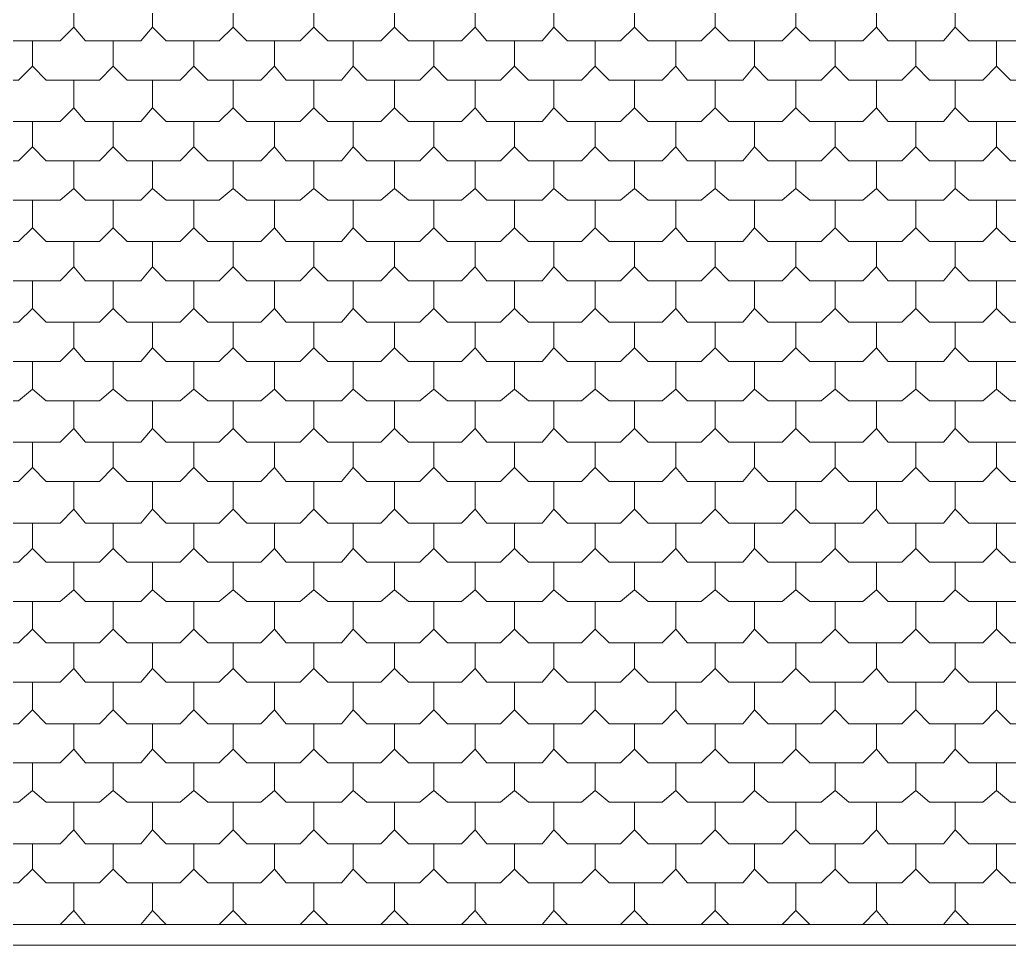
# Model space of a CAD drawing. Header units: millimetres. Extents: x 0 to 80.9, y 0 to 43.9.
# Drawn here: x 20.83 to 26.33, y 12.25 to 17.39 of the extents above; entities that cross this region are included whole.
import ezdxf

# ---------------------------------------------------------------- set-up
doc = ezdxf.new("R2010")
doc.units = ezdxf.units.MM
doc.layers.add('PDF_014408$BL-ROOF', color=7, linetype='Continuous')

msp = doc.modelspace()

# ---------------------------------------------------------------- linework, layer by layer
at = {"layer": 'PDF_014408$BL-ROOF', "lineweight": 9}
for points in [[(53.4814, 12.2452), (8.9627, 12.2452), (8.9627, 31.4016), (75.5228, 31.4016), (75.5228, 12.2452), (66.5345, 12.2452)], [(20.6822, 17.3485), (20.7592, 17.2715), (21.0541, 17.2715), (21.131, 17.3485), (21.131, 17.5023)], [(21.131, 17.3485), (21.1951, 17.2715), (21.5028, 17.2715), (21.567, 17.3485), (21.567, 17.5023)], [(21.567, 17.3485), (21.6439, 17.2715), (21.9388, 17.2715), (22.0157, 17.3485), (22.0157, 17.5023)], [(22.0157, 17.3485), (22.0927, 17.2715), (22.3876, 17.2715), (22.4645, 17.3485), (22.4645, 17.5023)], [(22.4645, 17.3485), (22.5414, 17.2715), (22.8364, 17.2715), (22.9133, 17.3485), (22.9133, 17.5023)], [(22.9133, 17.3485), (22.9902, 17.2715), (23.2851, 17.2715), (23.3621, 17.3485), (23.3621, 17.5023)], [(23.3621, 17.3485), (23.4262, 17.2715), (23.7339, 17.2715), (23.798, 17.3485), (23.798, 17.5023)], [(23.798, 17.3485), (23.875, 17.2715), (24.1699, 17.2715), (24.2468, 17.3485), (24.2468, 17.5023)], [(24.2468, 17.3485), (24.3237, 17.2715), (24.6186, 17.2715), (24.6956, 17.3485), (24.6956, 17.5023)], [(24.6956, 17.3485), (24.7725, 17.2715), (25.0674, 17.2715), (25.1444, 17.3485), (25.1444, 17.5023)], [(25.1444, 17.3485), (25.2213, 17.2715), (25.5162, 17.2715), (25.5931, 17.3485), (25.5931, 17.5023)], [(25.5931, 17.3485), (25.6572, 17.2715), (25.965, 17.2715), (26.0291, 17.3485), (26.0291, 17.5023)], [(26.0291, 17.3485), (26.106, 17.2715), (26.4009, 17.2715), (26.4779, 17.3485), (26.4779, 17.5023)], [(20.4514, 17.1305), (20.5284, 17.0535), (20.8233, 17.0535), (20.9002, 17.1305), (20.9002, 17.2715)], [(20.9002, 17.1305), (20.9771, 17.0535), (21.272, 17.0535), (21.349, 17.1305), (21.349, 17.2715)], [(21.349, 17.1305), (21.4259, 17.0535), (21.7208, 17.0535), (21.7978, 17.1305), (21.7978, 17.2715)], [(21.7978, 17.1305), (21.8747, 17.0535), (22.1696, 17.0535), (22.2465, 17.1305), (22.2465, 17.2715)], [(22.2465, 17.1305), (22.3106, 17.0535), (22.6184, 17.0535), (22.6825, 17.1305), (22.6825, 17.2715)], [(22.6825, 17.1305), (22.7594, 17.0535), (23.0543, 17.0535), (23.1313, 17.1305), (23.1313, 17.2715)], [(23.1313, 17.1305), (23.2082, 17.0535), (23.5031, 17.0535), (23.58, 17.1305), (23.58, 17.2715)], [(23.58, 17.1305), (23.657, 17.0535), (23.9519, 17.0535), (24.0288, 17.1305), (24.0288, 17.2715)], [(24.0288, 17.1305), (24.1058, 17.0535), (24.4007, 17.0535), (24.4776, 17.1305), (24.4776, 17.2715)], [(24.4776, 17.1305), (24.5417, 17.0535), (24.8494, 17.0535), (24.9136, 17.1305), (24.9136, 17.2715)], [(24.9136, 17.1305), (24.9905, 17.0535), (25.2854, 17.0535), (25.3623, 17.1305), (25.3623, 17.2715)], [(25.3623, 17.1305), (25.4393, 17.0535), (25.7342, 17.0535), (25.8111, 17.1305), (25.8111, 17.2715)], [(25.8111, 17.1305), (25.888, 17.0535), (26.183, 17.0535), (26.2599, 17.1305), (26.2599, 17.2715)], [(26.2599, 17.1305), (26.3368, 17.0535), (26.6317, 17.0535), (26.7087, 17.1305), (26.7087, 17.2715)], [(20.6822, 16.8997), (20.7592, 16.8227), (21.0541, 16.8227), (21.131, 16.8997), (21.131, 17.0535)], [(21.131, 16.8997), (21.1951, 16.8227), (21.5028, 16.8227), (21.567, 16.8997), (21.567, 17.0535)], [(21.567, 16.8997), (21.6439, 16.8227), (21.9388, 16.8227), (22.0157, 16.8997), (22.0157, 17.0535)], [(22.0157, 16.8997), (22.0927, 16.8227), (22.3876, 16.8227), (22.4645, 16.8997), (22.4645, 17.0535)], [(22.4645, 16.8997), (22.5414, 16.8227), (22.8364, 16.8227), (22.9133, 16.8997), (22.9133, 17.0535)], [(22.9133, 16.8997), (22.9902, 16.8227), (23.2851, 16.8227), (23.3621, 16.8997), (23.3621, 17.0535)], [(23.3621, 16.8997), (23.4262, 16.8227), (23.7339, 16.8227), (23.798, 16.8997), (23.798, 17.0535)], [(23.798, 16.8997), (23.875, 16.8227), (24.1699, 16.8227), (24.2468, 16.8997), (24.2468, 17.0535)], [(24.2468, 16.8997), (24.3237, 16.8227), (24.6186, 16.8227), (24.6956, 16.8997), (24.6956, 17.0535)], [(24.6956, 16.8997), (24.7725, 16.8227), (25.0674, 16.8227), (25.1444, 16.8997), (25.1444, 17.0535)], [(25.1444, 16.8997), (25.2213, 16.8227), (25.5162, 16.8227), (25.5931, 16.8997), (25.5931, 17.0535)], [(25.5931, 16.8997), (25.6572, 16.8227), (25.965, 16.8227), (26.0291, 16.8997), (26.0291, 17.0535)], [(26.0291, 16.8997), (26.106, 16.8227), (26.4009, 16.8227), (26.4779, 16.8997), (26.4779, 17.0535)], [(20.4514, 16.6817), (20.5284, 16.6048), (20.8233, 16.6048), (20.9002, 16.6817), (20.9002, 16.8227)], [(20.9002, 16.6817), (20.9771, 16.6048), (21.272, 16.6048), (21.349, 16.6817), (21.349, 16.8227)], [(21.349, 16.6817), (21.4259, 16.6048), (21.7208, 16.6048), (21.7978, 16.6817), (21.7978, 16.8227)], [(21.7978, 16.6817), (21.8747, 16.6048), (22.1696, 16.6048), (22.2465, 16.6817), (22.2465, 16.8227)], [(22.2465, 16.6817), (22.3106, 16.6048), (22.6184, 16.6048), (22.6825, 16.6817), (22.6825, 16.8227)], [(22.6825, 16.6817), (22.7594, 16.6048), (23.0543, 16.6048), (23.1313, 16.6817), (23.1313, 16.8227)], [(23.1313, 16.6817), (23.2082, 16.6048), (23.5031, 16.6048), (23.58, 16.6817), (23.58, 16.8227)], [(23.58, 16.6817), (23.657, 16.6048), (23.9519, 16.6048), (24.0288, 16.6817), (24.0288, 16.8227)], [(24.0288, 16.6817), (24.1058, 16.6048), (24.4007, 16.6048), (24.4776, 16.6817), (24.4776, 16.8227)], [(24.4776, 16.6817), (24.5417, 16.6048), (24.8494, 16.6048), (24.9136, 16.6817), (24.9136, 16.8227)], [(24.9136, 16.6817), (24.9905, 16.6048), (25.2854, 16.6048), (25.3623, 16.6817), (25.3623, 16.8227)], [(25.3623, 16.6817), (25.4393, 16.6048), (25.7342, 16.6048), (25.8111, 16.6817), (25.8111, 16.8227)], [(25.8111, 16.6817), (25.888, 16.6048), (26.183, 16.6048), (26.2599, 16.6817), (26.2599, 16.8227)], [(26.2599, 16.6817), (26.3368, 16.6048), (26.6317, 16.6048), (26.7087, 16.6817), (26.7087, 16.8227)], [(20.6822, 16.4509), (20.7592, 16.3868), (21.0541, 16.3868), (21.131, 16.4509), (21.131, 16.6048)], [(21.131, 16.4509), (21.1951, 16.3868), (21.5028, 16.3868), (21.567, 16.4509), (21.567, 16.6048)], [(21.567, 16.4509), (21.6439, 16.3868), (21.9388, 16.3868), (22.0157, 16.4509), (22.0157, 16.6048)], [(22.0157, 16.4509), (22.0927, 16.3868), (22.3876, 16.3868), (22.4645, 16.4509), (22.4645, 16.6048)], [(22.4645, 16.4509), (22.5414, 16.3868), (22.8364, 16.3868), (22.9133, 16.4509), (22.9133, 16.6048)], [(22.9133, 16.4509), (22.9902, 16.3868), (23.2851, 16.3868), (23.3621, 16.4509), (23.3621, 16.6048)], [(23.3621, 16.4509), (23.4262, 16.3868), (23.7339, 16.3868), (23.798, 16.4509), (23.798, 16.6048)], [(23.798, 16.4509), (23.875, 16.3868), (24.1699, 16.3868), (24.2468, 16.4509), (24.2468, 16.6048)], [(24.2468, 16.4509), (24.3237, 16.3868), (24.6186, 16.3868), (24.6956, 16.4509), (24.6956, 16.6048)], [(24.6956, 16.4509), (24.7725, 16.3868), (25.0674, 16.3868), (25.1444, 16.4509), (25.1444, 16.6048)], [(25.1444, 16.4509), (25.2213, 16.3868), (25.5162, 16.3868), (25.5931, 16.4509), (25.5931, 16.6048)], [(25.5931, 16.4509), (25.6572, 16.3868), (25.965, 16.3868), (26.0291, 16.4509), (26.0291, 16.6048)], [(26.0291, 16.4509), (26.106, 16.3868), (26.4009, 16.3868), (26.4779, 16.4509), (26.4779, 16.6048)], [(20.4514, 16.2329), (20.5284, 16.156), (20.8233, 16.156), (20.9002, 16.2329), (20.9002, 16.3868)], [(20.9002, 16.2329), (20.9771, 16.156), (21.272, 16.156), (21.349, 16.2329), (21.349, 16.3868)], [(21.349, 16.2329), (21.4259, 16.156), (21.7208, 16.156), (21.7978, 16.2329), (21.7978, 16.3868)], [(21.7978, 16.2329), (21.8747, 16.156), (22.1696, 16.156), (22.2465, 16.2329), (22.2465, 16.3868)], [(22.2465, 16.2329), (22.3106, 16.156), (22.6184, 16.156), (22.6825, 16.2329), (22.6825, 16.3868)], [(22.6825, 16.2329), (22.7594, 16.156), (23.0543, 16.156), (23.1313, 16.2329), (23.1313, 16.3868)], [(23.1313, 16.2329), (23.2082, 16.156), (23.5031, 16.156), (23.58, 16.2329), (23.58, 16.3868)], [(23.58, 16.2329), (23.657, 16.156), (23.9519, 16.156), (24.0288, 16.2329), (24.0288, 16.3868)], [(24.0288, 16.2329), (24.1058, 16.156), (24.4007, 16.156), (24.4776, 16.2329), (24.4776, 16.3868)], [(24.4776, 16.2329), (24.5417, 16.156), (24.8494, 16.156), (24.9136, 16.2329), (24.9136, 16.3868)], [(24.9136, 16.2329), (24.9905, 16.156), (25.2854, 16.156), (25.3623, 16.2329), (25.3623, 16.3868)], [(25.3623, 16.2329), (25.4393, 16.156), (25.7342, 16.156), (25.8111, 16.2329), (25.8111, 16.3868)], [(25.8111, 16.2329), (25.888, 16.156), (26.183, 16.156), (26.2599, 16.2329), (26.2599, 16.3868)], [(26.2599, 16.2329), (26.3368, 16.156), (26.6317, 16.156), (26.7087, 16.2329), (26.7087, 16.3868)], [(20.6822, 16.0149), (20.7592, 15.938), (21.0541, 15.938), (21.131, 16.0149), (21.131, 16.156)], [(21.131, 16.0149), (21.1951, 15.938), (21.5028, 15.938), (21.567, 16.0149), (21.567, 16.156)], [(21.567, 16.0149), (21.6439, 15.938), (21.9388, 15.938), (22.0157, 16.0149), (22.0157, 16.156)], [(22.0157, 16.0149), (22.0927, 15.938), (22.3876, 15.938), (22.4645, 16.0149), (22.4645, 16.156)], [(22.4645, 16.0149), (22.5414, 15.938), (22.8364, 15.938), (22.9133, 16.0149), (22.9133, 16.156)], [(22.9133, 16.0149), (22.9902, 15.938), (23.2851, 15.938), (23.3621, 16.0149), (23.3621, 16.156)], [(23.3621, 16.0149), (23.4262, 15.938), (23.7339, 15.938), (23.798, 16.0149), (23.798, 16.156)], [(23.798, 16.0149), (23.875, 15.938), (24.1699, 15.938), (24.2468, 16.0149), (24.2468, 16.156)], [(24.2468, 16.0149), (24.3237, 15.938), (24.6186, 15.938), (24.6956, 16.0149), (24.6956, 16.156)], [(24.6956, 16.0149), (24.7725, 15.938), (25.0674, 15.938), (25.1444, 16.0149), (25.1444, 16.156)], [(25.1444, 16.0149), (25.2213, 15.938), (25.5162, 15.938), (25.5931, 16.0149), (25.5931, 16.156)], [(25.5931, 16.0149), (25.6572, 15.938), (25.965, 15.938), (26.0291, 16.0149), (26.0291, 16.156)], [(26.0291, 16.0149), (26.106, 15.938), (26.4009, 15.938), (26.4779, 16.0149), (26.4779, 16.156)], [(20.4514, 15.7841), (20.5284, 15.7072), (20.8233, 15.7072), (20.9002, 15.7841), (20.9002, 15.938)], [(20.9002, 15.7841), (20.9771, 15.7072), (21.272, 15.7072), (21.349, 15.7841), (21.349, 15.938)], [(21.349, 15.7841), (21.4259, 15.7072), (21.7208, 15.7072), (21.7978, 15.7841), (21.7978, 15.938)], [(21.7978, 15.7841), (21.8747, 15.7072), (22.1696, 15.7072), (22.2465, 15.7841), (22.2465, 15.938)], [(22.2465, 15.7841), (22.3106, 15.7072), (22.6184, 15.7072), (22.6825, 15.7841), (22.6825, 15.938)], [(22.6825, 15.7841), (22.7594, 15.7072), (23.0543, 15.7072), (23.1313, 15.7841), (23.1313, 15.938)], [(23.1313, 15.7841), (23.2082, 15.7072), (23.5031, 15.7072), (23.58, 15.7841), (23.58, 15.938)], [(23.58, 15.7841), (23.657, 15.7072), (23.9519, 15.7072), (24.0288, 15.7841), (24.0288, 15.938)], [(24.0288, 15.7841), (24.1058, 15.7072), (24.4007, 15.7072), (24.4776, 15.7841), (24.4776, 15.938)], [(24.4776, 15.7841), (24.5417, 15.7072), (24.8494, 15.7072), (24.9136, 15.7841), (24.9136, 15.938)], [(24.9136, 15.7841), (24.9905, 15.7072), (25.2854, 15.7072), (25.3623, 15.7841), (25.3623, 15.938)], [(25.3623, 15.7841), (25.4393, 15.7072), (25.7342, 15.7072), (25.8111, 15.7841), (25.8111, 15.938)], [(25.8111, 15.7841), (25.888, 15.7072), (26.183, 15.7072), (26.2599, 15.7841), (26.2599, 15.938)], [(26.2599, 15.7841), (26.3368, 15.7072), (26.6317, 15.7072), (26.7087, 15.7841), (26.7087, 15.938)], [(20.6822, 15.5662), (20.7592, 15.4892), (21.0541, 15.4892), (21.131, 15.5662), (21.131, 15.7072)], [(21.131, 15.5662), (21.1951, 15.4892), (21.5028, 15.4892), (21.567, 15.5662), (21.567, 15.7072)], [(21.567, 15.5662), (21.6439, 15.4892), (21.9388, 15.4892), (22.0157, 15.5662), (22.0157, 15.7072)], [(22.0157, 15.5662), (22.0927, 15.4892), (22.3876, 15.4892), (22.4645, 15.5662), (22.4645, 15.7072)], [(22.4645, 15.5662), (22.5414, 15.4892), (22.8364, 15.4892), (22.9133, 15.5662), (22.9133, 15.7072)], [(22.9133, 15.5662), (22.9902, 15.4892), (23.2851, 15.4892), (23.3621, 15.5662), (23.3621, 15.7072)], [(23.3621, 15.5662), (23.4262, 15.4892), (23.7339, 15.4892), (23.798, 15.5662), (23.798, 15.7072)], [(23.798, 15.5662), (23.875, 15.4892), (24.1699, 15.4892), (24.2468, 15.5662), (24.2468, 15.7072)], [(24.2468, 15.5662), (24.3237, 15.4892), (24.6186, 15.4892), (24.6956, 15.5662), (24.6956, 15.7072)], [(24.6956, 15.5662), (24.7725, 15.4892), (25.0674, 15.4892), (25.1444, 15.5662), (25.1444, 15.7072)], [(25.1444, 15.5662), (25.2213, 15.4892), (25.5162, 15.4892), (25.5931, 15.5662), (25.5931, 15.7072)], [(25.5931, 15.5662), (25.6572, 15.4892), (25.965, 15.4892), (26.0291, 15.5662), (26.0291, 15.7072)], [(26.0291, 15.5662), (26.106, 15.4892), (26.4009, 15.4892), (26.4779, 15.5662), (26.4779, 15.7072)], [(20.4514, 15.3354), (20.5284, 15.2713), (20.8233, 15.2713), (20.9002, 15.3354), (20.9002, 15.4892)], [(20.9002, 15.3354), (20.9771, 15.2713), (21.272, 15.2713), (21.349, 15.3354), (21.349, 15.4892)], [(21.349, 15.3354), (21.4259, 15.2713), (21.7208, 15.2713), (21.7978, 15.3354), (21.7978, 15.4892)], [(21.7978, 15.3354), (21.8747, 15.2713), (22.1696, 15.2713), (22.2465, 15.3354), (22.2465, 15.4892)], [(22.2465, 15.3354), (22.3106, 15.2713), (22.6184, 15.2713), (22.6825, 15.3354), (22.6825, 15.4892)], [(22.6825, 15.3354), (22.7594, 15.2713), (23.0543, 15.2713), (23.1313, 15.3354), (23.1313, 15.4892)], [(23.1313, 15.3354), (23.2082, 15.2713), (23.5031, 15.2713), (23.58, 15.3354), (23.58, 15.4892)], [(23.58, 15.3354), (23.657, 15.2713), (23.9519, 15.2713), (24.0288, 15.3354), (24.0288, 15.4892)], [(24.0288, 15.3354), (24.1058, 15.2713), (24.4007, 15.2713), (24.4776, 15.3354), (24.4776, 15.4892)], [(24.4776, 15.3354), (24.5417, 15.2713), (24.8494, 15.2713), (24.9136, 15.3354), (24.9136, 15.4892)], [(24.9136, 15.3354), (24.9905, 15.2713), (25.2854, 15.2713), (25.3623, 15.3354), (25.3623, 15.4892)], [(25.3623, 15.3354), (25.4393, 15.2713), (25.7342, 15.2713), (25.8111, 15.3354), (25.8111, 15.4892)], [(25.8111, 15.3354), (25.888, 15.2713), (26.183, 15.2713), (26.2599, 15.3354), (26.2599, 15.4892)], [(26.2599, 15.3354), (26.3368, 15.2713), (26.6317, 15.2713), (26.7087, 15.3354), (26.7087, 15.4892)], [(20.6822, 15.1174), (20.7592, 15.0405), (21.0541, 15.0405), (21.131, 15.1174), (21.131, 15.2713)], [(21.131, 15.1174), (21.1951, 15.0405), (21.5028, 15.0405), (21.567, 15.1174), (21.567, 15.2713)], [(21.567, 15.1174), (21.6439, 15.0405), (21.9388, 15.0405), (22.0157, 15.1174), (22.0157, 15.2713)], [(22.0157, 15.1174), (22.0927, 15.0405), (22.3876, 15.0405), (22.4645, 15.1174), (22.4645, 15.2713)], [(22.4645, 15.1174), (22.5414, 15.0405), (22.8364, 15.0405), (22.9133, 15.1174), (22.9133, 15.2713)], [(22.9133, 15.1174), (22.9902, 15.0405), (23.2851, 15.0405), (23.3621, 15.1174), (23.3621, 15.2713)], [(23.3621, 15.1174), (23.4262, 15.0405), (23.7339, 15.0405), (23.798, 15.1174), (23.798, 15.2713)], [(23.798, 15.1174), (23.875, 15.0405), (24.1699, 15.0405), (24.2468, 15.1174), (24.2468, 15.2713)], [(24.2468, 15.1174), (24.3237, 15.0405), (24.6186, 15.0405), (24.6956, 15.1174), (24.6956, 15.2713)], [(24.6956, 15.1174), (24.7725, 15.0405), (25.0674, 15.0405), (25.1444, 15.1174), (25.1444, 15.2713)], [(25.1444, 15.1174), (25.2213, 15.0405), (25.5162, 15.0405), (25.5931, 15.1174), (25.5931, 15.2713)], [(25.5931, 15.1174), (25.6572, 15.0405), (25.965, 15.0405), (26.0291, 15.1174), (26.0291, 15.2713)], [(26.0291, 15.1174), (26.106, 15.0405), (26.4009, 15.0405), (26.4779, 15.1174), (26.4779, 15.2713)], [(20.4514, 14.8994), (20.5284, 14.8225), (20.8233, 14.8225), (20.9002, 14.8994), (20.9002, 15.0405)], [(20.9002, 14.8994), (20.9771, 14.8225), (21.272, 14.8225), (21.349, 14.8994), (21.349, 15.0405)], [(21.349, 14.8994), (21.4259, 14.8225), (21.7208, 14.8225), (21.7978, 14.8994), (21.7978, 15.0405)], [(21.7978, 14.8994), (21.8747, 14.8225), (22.1696, 14.8225), (22.2465, 14.8994), (22.2465, 15.0405)], [(22.2465, 14.8994), (22.3106, 14.8225), (22.6184, 14.8225), (22.6825, 14.8994), (22.6825, 15.0405)], [(22.6825, 14.8994), (22.7594, 14.8225), (23.0543, 14.8225), (23.1313, 14.8994), (23.1313, 15.0405)], [(23.1313, 14.8994), (23.2082, 14.8225), (23.5031, 14.8225), (23.58, 14.8994), (23.58, 15.0405)], [(23.58, 14.8994), (23.657, 14.8225), (23.9519, 14.8225), (24.0288, 14.8994), (24.0288, 15.0405)], [(24.0288, 14.8994), (24.1058, 14.8225), (24.4007, 14.8225), (24.4776, 14.8994), (24.4776, 15.0405)], [(24.4776, 14.8994), (24.5417, 14.8225), (24.8494, 14.8225), (24.9136, 14.8994), (24.9136, 15.0405)], [(24.9136, 14.8994), (24.9905, 14.8225), (25.2854, 14.8225), (25.3623, 14.8994), (25.3623, 15.0405)], [(25.3623, 14.8994), (25.4393, 14.8225), (25.7342, 14.8225), (25.8111, 14.8994), (25.8111, 15.0405)], [(25.8111, 14.8994), (25.888, 14.8225), (26.183, 14.8225), (26.2599, 14.8994), (26.2599, 15.0405)], [(26.2599, 14.8994), (26.3368, 14.8225), (26.6317, 14.8225), (26.7087, 14.8994), (26.7087, 15.0405)], [(20.6822, 14.6686), (20.7592, 14.5917), (21.0541, 14.5917), (21.131, 14.6686), (21.131, 14.8225)], [(21.131, 14.6686), (21.1951, 14.5917), (21.5028, 14.5917), (21.567, 14.6686), (21.567, 14.8225)], [(21.567, 14.6686), (21.6439, 14.5917), (21.9388, 14.5917), (22.0157, 14.6686), (22.0157, 14.8225)], [(22.0157, 14.6686), (22.0927, 14.5917), (22.3876, 14.5917), (22.4645, 14.6686), (22.4645, 14.8225)], [(22.4645, 14.6686), (22.5414, 14.5917), (22.8364, 14.5917), (22.9133, 14.6686), (22.9133, 14.8225)], [(22.9133, 14.6686), (22.9902, 14.5917), (23.2851, 14.5917), (23.3621, 14.6686), (23.3621, 14.8225)], [(23.3621, 14.6686), (23.4262, 14.5917), (23.7339, 14.5917), (23.798, 14.6686), (23.798, 14.8225)], [(23.798, 14.6686), (23.875, 14.5917), (24.1699, 14.5917), (24.2468, 14.6686), (24.2468, 14.8225)], [(24.2468, 14.6686), (24.3237, 14.5917), (24.6186, 14.5917), (24.6956, 14.6686), (24.6956, 14.8225)], [(24.6956, 14.6686), (24.7725, 14.5917), (25.0674, 14.5917), (25.1444, 14.6686), (25.1444, 14.8225)], [(25.1444, 14.6686), (25.2213, 14.5917), (25.5162, 14.5917), (25.5931, 14.6686), (25.5931, 14.8225)], [(25.5931, 14.6686), (25.6572, 14.5917), (25.965, 14.5917), (26.0291, 14.6686), (26.0291, 14.8225)], [(26.0291, 14.6686), (26.106, 14.5917), (26.4009, 14.5917), (26.4779, 14.6686), (26.4779, 14.8225)], [(20.4514, 14.4506), (20.5284, 14.3737), (20.8233, 14.3737), (20.9002, 14.4506), (20.9002, 14.5917)], [(20.9002, 14.4506), (20.9771, 14.3737), (21.272, 14.3737), (21.349, 14.4506), (21.349, 14.5917)], [(21.349, 14.4506), (21.4259, 14.3737), (21.7208, 14.3737), (21.7978, 14.4506), (21.7978, 14.5917)], [(21.7978, 14.4506), (21.8747, 14.3737), (22.1696, 14.3737), (22.2465, 14.4506), (22.2465, 14.5917)], [(22.2465, 14.4506), (22.3106, 14.3737), (22.6184, 14.3737), (22.6825, 14.4506), (22.6825, 14.5917)], [(22.6825, 14.4506), (22.7594, 14.3737), (23.0543, 14.3737), (23.1313, 14.4506), (23.1313, 14.5917)], [(23.1313, 14.4506), (23.2082, 14.3737), (23.5031, 14.3737), (23.58, 14.4506), (23.58, 14.5917)], [(23.58, 14.4506), (23.657, 14.3737), (23.9519, 14.3737), (24.0288, 14.4506), (24.0288, 14.5917)], [(24.0288, 14.4506), (24.1058, 14.3737), (24.4007, 14.3737), (24.4776, 14.4506), (24.4776, 14.5917)], [(24.4776, 14.4506), (24.5417, 14.3737), (24.8494, 14.3737), (24.9136, 14.4506), (24.9136, 14.5917)], [(24.9136, 14.4506), (24.9905, 14.3737), (25.2854, 14.3737), (25.3623, 14.4506), (25.3623, 14.5917)], [(25.3623, 14.4506), (25.4393, 14.3737), (25.7342, 14.3737), (25.8111, 14.4506), (25.8111, 14.5917)], [(25.8111, 14.4506), (25.888, 14.3737), (26.183, 14.3737), (26.2599, 14.4506), (26.2599, 14.5917)], [(26.2599, 14.4506), (26.3368, 14.3737), (26.6317, 14.3737), (26.7087, 14.4506), (26.7087, 14.5917)], [(20.6822, 14.2198), (20.7592, 14.1557), (21.0541, 14.1557), (21.131, 14.2198), (21.131, 14.3737)], [(21.131, 14.2198), (21.1951, 14.1557), (21.5028, 14.1557), (21.567, 14.2198), (21.567, 14.3737)], [(21.567, 14.2198), (21.6439, 14.1557), (21.9388, 14.1557), (22.0157, 14.2198), (22.0157, 14.3737)], [(22.0157, 14.2198), (22.0927, 14.1557), (22.3876, 14.1557), (22.4645, 14.2198), (22.4645, 14.3737)], [(22.4645, 14.2198), (22.5414, 14.1557), (22.8364, 14.1557), (22.9133, 14.2198), (22.9133, 14.3737)], [(22.9133, 14.2198), (22.9902, 14.1557), (23.2851, 14.1557), (23.3621, 14.2198), (23.3621, 14.3737)], [(23.3621, 14.2198), (23.4262, 14.1557), (23.7339, 14.1557), (23.798, 14.2198), (23.798, 14.3737)], [(23.798, 14.2198), (23.875, 14.1557), (24.1699, 14.1557), (24.2468, 14.2198), (24.2468, 14.3737)], [(24.2468, 14.2198), (24.3237, 14.1557), (24.6186, 14.1557), (24.6956, 14.2198), (24.6956, 14.3737)], [(24.6956, 14.2198), (24.7725, 14.1557), (25.0674, 14.1557), (25.1444, 14.2198), (25.1444, 14.3737)], [(25.1444, 14.2198), (25.2213, 14.1557), (25.5162, 14.1557), (25.5931, 14.2198), (25.5931, 14.3737)], [(25.5931, 14.2198), (25.6572, 14.1557), (25.965, 14.1557), (26.0291, 14.2198), (26.0291, 14.3737)], [(26.0291, 14.2198), (26.106, 14.1557), (26.4009, 14.1557), (26.4779, 14.2198), (26.4779, 14.3737)], [(20.4514, 14.0019), (20.5284, 13.9249), (20.8233, 13.9249), (20.9002, 14.0019), (20.9002, 14.1557)], [(20.9002, 14.0019), (20.9771, 13.9249), (21.272, 13.9249), (21.349, 14.0019), (21.349, 14.1557)], [(21.349, 14.0019), (21.4259, 13.9249), (21.7208, 13.9249), (21.7978, 14.0019), (21.7978, 14.1557)], [(21.7978, 14.0019), (21.8747, 13.9249), (22.1696, 13.9249), (22.2465, 14.0019), (22.2465, 14.1557)], [(22.2465, 14.0019), (22.3106, 13.9249), (22.6184, 13.9249), (22.6825, 14.0019), (22.6825, 14.1557)], [(22.6825, 14.0019), (22.7594, 13.9249), (23.0543, 13.9249), (23.1313, 14.0019), (23.1313, 14.1557)], [(23.1313, 14.0019), (23.2082, 13.9249), (23.5031, 13.9249), (23.58, 14.0019), (23.58, 14.1557)], [(23.58, 14.0019), (23.657, 13.9249), (23.9519, 13.9249), (24.0288, 14.0019), (24.0288, 14.1557)], [(24.0288, 14.0019), (24.1058, 13.9249), (24.4007, 13.9249), (24.4776, 14.0019), (24.4776, 14.1557)], [(24.4776, 14.0019), (24.5417, 13.9249), (24.8494, 13.9249), (24.9136, 14.0019), (24.9136, 14.1557)], [(24.9136, 14.0019), (24.9905, 13.9249), (25.2854, 13.9249), (25.3623, 14.0019), (25.3623, 14.1557)], [(25.3623, 14.0019), (25.4393, 13.9249), (25.7342, 13.9249), (25.8111, 14.0019), (25.8111, 14.1557)], [(25.8111, 14.0019), (25.888, 13.9249), (26.183, 13.9249), (26.2599, 14.0019), (26.2599, 14.1557)], [(26.2599, 14.0019), (26.3368, 13.9249), (26.6317, 13.9249), (26.7087, 14.0019), (26.7087, 14.1557)], [(20.6822, 13.7839), (20.7592, 13.7069), (21.0541, 13.7069), (21.131, 13.7839), (21.131, 13.9249)], [(21.131, 13.7839), (21.1951, 13.7069), (21.5028, 13.7069), (21.567, 13.7839), (21.567, 13.9249)], [(21.567, 13.7839), (21.6439, 13.7069), (21.9388, 13.7069), (22.0157, 13.7839), (22.0157, 13.9249)], [(22.0157, 13.7839), (22.0927, 13.7069), (22.3876, 13.7069), (22.4645, 13.7839), (22.4645, 13.9249)], [(22.4645, 13.7839), (22.5414, 13.7069), (22.8364, 13.7069), (22.9133, 13.7839), (22.9133, 13.9249)], [(22.9133, 13.7839), (22.9902, 13.7069), (23.2851, 13.7069), (23.3621, 13.7839), (23.3621, 13.9249)], [(23.3621, 13.7839), (23.4262, 13.7069), (23.7339, 13.7069), (23.798, 13.7839), (23.798, 13.9249)], [(23.798, 13.7839), (23.875, 13.7069), (24.1699, 13.7069), (24.2468, 13.7839), (24.2468, 13.9249)], [(24.2468, 13.7839), (24.3237, 13.7069), (24.6186, 13.7069), (24.6956, 13.7839), (24.6956, 13.9249)], [(24.6956, 13.7839), (24.7725, 13.7069), (25.0674, 13.7069), (25.1444, 13.7839), (25.1444, 13.9249)], [(25.1444, 13.7839), (25.2213, 13.7069), (25.5162, 13.7069), (25.5931, 13.7839), (25.5931, 13.9249)], [(25.5931, 13.7839), (25.6572, 13.7069), (25.965, 13.7069), (26.0291, 13.7839), (26.0291, 13.9249)], [(26.0291, 13.7839), (26.106, 13.7069), (26.4009, 13.7069), (26.4779, 13.7839), (26.4779, 13.9249)], [(20.4514, 13.5531), (20.5284, 13.4761), (20.8233, 13.4761), (20.9002, 13.5531), (20.9002, 13.7069)], [(20.9002, 13.5531), (20.9771, 13.4761), (21.272, 13.4761), (21.349, 13.5531), (21.349, 13.7069)], [(21.349, 13.5531), (21.4259, 13.4761), (21.7208, 13.4761), (21.7978, 13.5531), (21.7978, 13.7069)], [(21.7978, 13.5531), (21.8747, 13.4761), (22.1696, 13.4761), (22.2465, 13.5531), (22.2465, 13.7069)], [(22.2465, 13.5531), (22.3106, 13.4761), (22.6184, 13.4761), (22.6825, 13.5531), (22.6825, 13.7069)], [(22.6825, 13.5531), (22.7594, 13.4761), (23.0543, 13.4761), (23.1313, 13.5531), (23.1313, 13.7069)], [(23.1313, 13.5531), (23.2082, 13.4761), (23.5031, 13.4761), (23.58, 13.5531), (23.58, 13.7069)], [(23.58, 13.5531), (23.657, 13.4761), (23.9519, 13.4761), (24.0288, 13.5531), (24.0288, 13.7069)], [(24.0288, 13.5531), (24.1058, 13.4761), (24.4007, 13.4761), (24.4776, 13.5531), (24.4776, 13.7069)], [(24.4776, 13.5531), (24.5417, 13.4761), (24.8494, 13.4761), (24.9136, 13.5531), (24.9136, 13.7069)], [(24.9136, 13.5531), (24.9905, 13.4761), (25.2854, 13.4761), (25.3623, 13.5531), (25.3623, 13.7069)], [(25.3623, 13.5531), (25.4393, 13.4761), (25.7342, 13.4761), (25.8111, 13.5531), (25.8111, 13.7069)], [(25.8111, 13.5531), (25.888, 13.4761), (26.183, 13.4761), (26.2599, 13.5531), (26.2599, 13.7069)], [(26.2599, 13.5531), (26.3368, 13.4761), (26.6317, 13.4761), (26.7087, 13.5531), (26.7087, 13.7069)], [(20.6822, 13.3351), (20.7592, 13.2582), (21.0541, 13.2582), (21.131, 13.3351), (21.131, 13.4761)], [(21.131, 13.3351), (21.1951, 13.2582), (21.5028, 13.2582), (21.567, 13.3351), (21.567, 13.4761)], [(21.567, 13.3351), (21.6439, 13.2582), (21.9388, 13.2582), (22.0157, 13.3351), (22.0157, 13.4761)], [(22.0157, 13.3351), (22.0927, 13.2582), (22.3876, 13.2582), (22.4645, 13.3351), (22.4645, 13.4761)], [(22.4645, 13.3351), (22.5414, 13.2582), (22.8364, 13.2582), (22.9133, 13.3351), (22.9133, 13.4761)], [(22.9133, 13.3351), (22.9902, 13.2582), (23.2851, 13.2582), (23.3621, 13.3351), (23.3621, 13.4761)], [(23.3621, 13.3351), (23.4262, 13.2582), (23.7339, 13.2582), (23.798, 13.3351), (23.798, 13.4761)], [(23.798, 13.3351), (23.875, 13.2582), (24.1699, 13.2582), (24.2468, 13.3351), (24.2468, 13.4761)], [(24.2468, 13.3351), (24.3237, 13.2582), (24.6186, 13.2582), (24.6956, 13.3351), (24.6956, 13.4761)], [(24.6956, 13.3351), (24.7725, 13.2582), (25.0674, 13.2582), (25.1444, 13.3351), (25.1444, 13.4761)], [(25.1444, 13.3351), (25.2213, 13.2582), (25.5162, 13.2582), (25.5931, 13.3351), (25.5931, 13.4761)], [(25.5931, 13.3351), (25.6572, 13.2582), (25.965, 13.2582), (26.0291, 13.3351), (26.0291, 13.4761)], [(26.0291, 13.3351), (26.106, 13.2582), (26.4009, 13.2582), (26.4779, 13.3351), (26.4779, 13.4761)], [(20.4514, 13.1043), (20.5284, 13.0402), (20.8233, 13.0402), (20.9002, 13.1043), (20.9002, 13.2582)], [(20.9002, 13.1043), (20.9771, 13.0402), (21.272, 13.0402), (21.349, 13.1043), (21.349, 13.2582)], [(21.349, 13.1043), (21.4259, 13.0402), (21.7208, 13.0402), (21.7978, 13.1043), (21.7978, 13.2582)], [(21.7978, 13.1043), (21.8747, 13.0402), (22.1696, 13.0402), (22.2465, 13.1043), (22.2465, 13.2582)], [(22.2465, 13.1043), (22.3106, 13.0402), (22.6184, 13.0402), (22.6825, 13.1043), (22.6825, 13.2582)], [(22.6825, 13.1043), (22.7594, 13.0402), (23.0543, 13.0402), (23.1313, 13.1043), (23.1313, 13.2582)], [(23.1313, 13.1043), (23.2082, 13.0402), (23.5031, 13.0402), (23.58, 13.1043), (23.58, 13.2582)], [(23.58, 13.1043), (23.657, 13.0402), (23.9519, 13.0402), (24.0288, 13.1043), (24.0288, 13.2582)], [(24.0288, 13.1043), (24.1058, 13.0402), (24.4007, 13.0402), (24.4776, 13.1043), (24.4776, 13.2582)], [(24.4776, 13.1043), (24.5417, 13.0402), (24.8494, 13.0402), (24.9136, 13.1043), (24.9136, 13.2582)], [(24.9136, 13.1043), (24.9905, 13.0402), (25.2854, 13.0402), (25.3623, 13.1043), (25.3623, 13.2582)], [(25.3623, 13.1043), (25.4393, 13.0402), (25.7342, 13.0402), (25.8111, 13.1043), (25.8111, 13.2582)], [(25.8111, 13.1043), (25.888, 13.0402), (26.183, 13.0402), (26.2599, 13.1043), (26.2599, 13.2582)], [(26.2599, 13.1043), (26.3368, 13.0402), (26.6317, 13.0402), (26.7087, 13.1043), (26.7087, 13.2582)], [(20.6822, 12.8863), (20.7592, 12.8094), (21.0541, 12.8094), (21.131, 12.8863), (21.131, 13.0402)], [(21.131, 12.8863), (21.1951, 12.8094), (21.5028, 12.8094), (21.567, 12.8863), (21.567, 13.0402)], [(21.567, 12.8863), (21.6439, 12.8094), (21.9388, 12.8094), (22.0157, 12.8863), (22.0157, 13.0402)], [(22.0157, 12.8863), (22.0927, 12.8094), (22.3876, 12.8094), (22.4645, 12.8863), (22.4645, 13.0402)], [(22.4645, 12.8863), (22.5414, 12.8094), (22.8364, 12.8094), (22.9133, 12.8863), (22.9133, 13.0402)], [(22.9133, 12.8863), (22.9902, 12.8094), (23.2851, 12.8094), (23.3621, 12.8863), (23.3621, 13.0402)], [(23.3621, 12.8863), (23.4262, 12.8094), (23.7339, 12.8094), (23.798, 12.8863), (23.798, 13.0402)], [(23.798, 12.8863), (23.875, 12.8094), (24.1699, 12.8094), (24.2468, 12.8863), (24.2468, 13.0402)], [(24.2468, 12.8863), (24.3237, 12.8094), (24.6186, 12.8094), (24.6956, 12.8863), (24.6956, 13.0402)], [(24.6956, 12.8863), (24.7725, 12.8094), (25.0674, 12.8094), (25.1444, 12.8863), (25.1444, 13.0402)], [(25.1444, 12.8863), (25.2213, 12.8094), (25.5162, 12.8094), (25.5931, 12.8863), (25.5931, 13.0402)], [(25.5931, 12.8863), (25.6572, 12.8094), (25.965, 12.8094), (26.0291, 12.8863), (26.0291, 13.0402)], [(26.0291, 12.8863), (26.106, 12.8094), (26.4009, 12.8094), (26.4779, 12.8863), (26.4779, 13.0402)], [(20.4514, 12.6683), (20.5284, 12.5914), (20.8233, 12.5914), (20.9002, 12.6683), (20.9002, 12.8094)], [(20.9002, 12.6683), (20.9771, 12.5914), (21.272, 12.5914), (21.349, 12.6683), (21.349, 12.8094)], [(21.349, 12.6683), (21.4259, 12.5914), (21.7208, 12.5914), (21.7978, 12.6683), (21.7978, 12.8094)], [(21.7978, 12.6683), (21.8747, 12.5914), (22.1696, 12.5914), (22.2465, 12.6683), (22.2465, 12.8094)], [(22.2465, 12.6683), (22.3106, 12.5914), (22.6184, 12.5914), (22.6825, 12.6683), (22.6825, 12.8094)], [(22.6825, 12.6683), (22.7594, 12.5914), (23.0543, 12.5914), (23.1313, 12.6683), (23.1313, 12.8094)], [(23.1313, 12.6683), (23.2082, 12.5914), (23.5031, 12.5914), (23.58, 12.6683), (23.58, 12.8094)], [(23.58, 12.6683), (23.657, 12.5914), (23.9519, 12.5914), (24.0288, 12.6683), (24.0288, 12.8094)], [(24.0288, 12.6683), (24.1058, 12.5914), (24.4007, 12.5914), (24.4776, 12.6683), (24.4776, 12.8094)], [(24.4776, 12.6683), (24.5417, 12.5914), (24.8494, 12.5914), (24.9136, 12.6683), (24.9136, 12.8094)], [(24.9136, 12.6683), (24.9905, 12.5914), (25.2854, 12.5914), (25.3623, 12.6683), (25.3623, 12.8094)], [(25.3623, 12.6683), (25.4393, 12.5914), (25.7342, 12.5914), (25.8111, 12.6683), (25.8111, 12.8094)], [(25.8111, 12.6683), (25.888, 12.5914), (26.183, 12.5914), (26.2599, 12.6683), (26.2599, 12.8094)], [(26.2599, 12.6683), (26.3368, 12.5914), (26.6317, 12.5914), (26.7087, 12.6683), (26.7087, 12.8094)], [(21.0541, 12.3606), (21.131, 12.4375), (21.131, 12.5914)], [(21.5028, 12.3606), (21.567, 12.4375), (21.567, 12.5914)], [(21.9388, 12.3606), (22.0157, 12.4375), (22.0157, 12.5914)], [(22.3876, 12.3606), (22.4645, 12.4375), (22.4645, 12.5914)], [(22.8364, 12.3606), (22.9133, 12.4375), (22.9133, 12.5914)], [(23.2851, 12.3606), (23.3621, 12.4375), (23.3621, 12.5914)], [(23.7339, 12.3606), (23.798, 12.4375), (23.798, 12.5914)], [(24.1699, 12.3606), (24.2468, 12.4375), (24.2468, 12.5914)], [(24.6186, 12.3606), (24.6956, 12.4375), (24.6956, 12.5914)], [(25.0674, 12.3606), (25.1444, 12.4375), (25.1444, 12.5914)], [(25.5162, 12.3606), (25.5931, 12.4375), (25.5931, 12.5914)], [(25.965, 12.3606), (26.0291, 12.4375), (26.0291, 12.5914)], [(21.131, 12.4375), (21.1951, 12.3606)], [(21.567, 12.4375), (21.6439, 12.3606)], [(22.0157, 12.4375), (22.0927, 12.3606)], [(22.4645, 12.4375), (22.5414, 12.3606)], [(22.9133, 12.4375), (22.9902, 12.3606)], [(23.3621, 12.4375), (23.4262, 12.3606)], [(23.798, 12.4375), (23.875, 12.3606)], [(24.2468, 12.4375), (24.3237, 12.3606)], [(24.6956, 12.4375), (24.7725, 12.3606)], [(25.1444, 12.4375), (25.2213, 12.3606)], [(25.5931, 12.4375), (25.6572, 12.3606)], [(26.0291, 12.4375), (26.106, 12.3606)], [(20.9002, 12.3606), (20.9002, 12.3606)], [(21.349, 12.3606), (21.349, 12.3606)], [(21.7978, 12.3606), (21.7978, 12.3606)], [(22.2465, 12.3606), (22.2465, 12.3606)], [(22.6825, 12.3606), (22.6825, 12.3606)], [(23.1313, 12.3606), (23.1313, 12.3606)], [(23.58, 12.3606), (23.58, 12.3606)], [(24.0288, 12.3606), (24.0288, 12.3606)], [(24.4776, 12.3606), (24.4776, 12.3606)], [(24.9136, 12.3606), (24.9136, 12.3606)], [(25.3623, 12.3606), (25.3623, 12.3606)], [(25.8111, 12.3606), (25.8111, 12.3606)], [(26.2599, 12.3606), (26.2599, 12.3606)]]:
    msp.add_lwpolyline(points, dxfattribs=at)
msp.add_lwpolyline([(53.4814, 12.3606), (53.4814, 20.8361), (49.2758, 20.8361), (49.2758, 20.8104), (26.2342, 20.8104), (26.2342, 21.8234), (18.5409, 21.8234), (9.0781, 12.3606)], close=True, dxfattribs=at)

doc.saveas('drawing.dxf')
